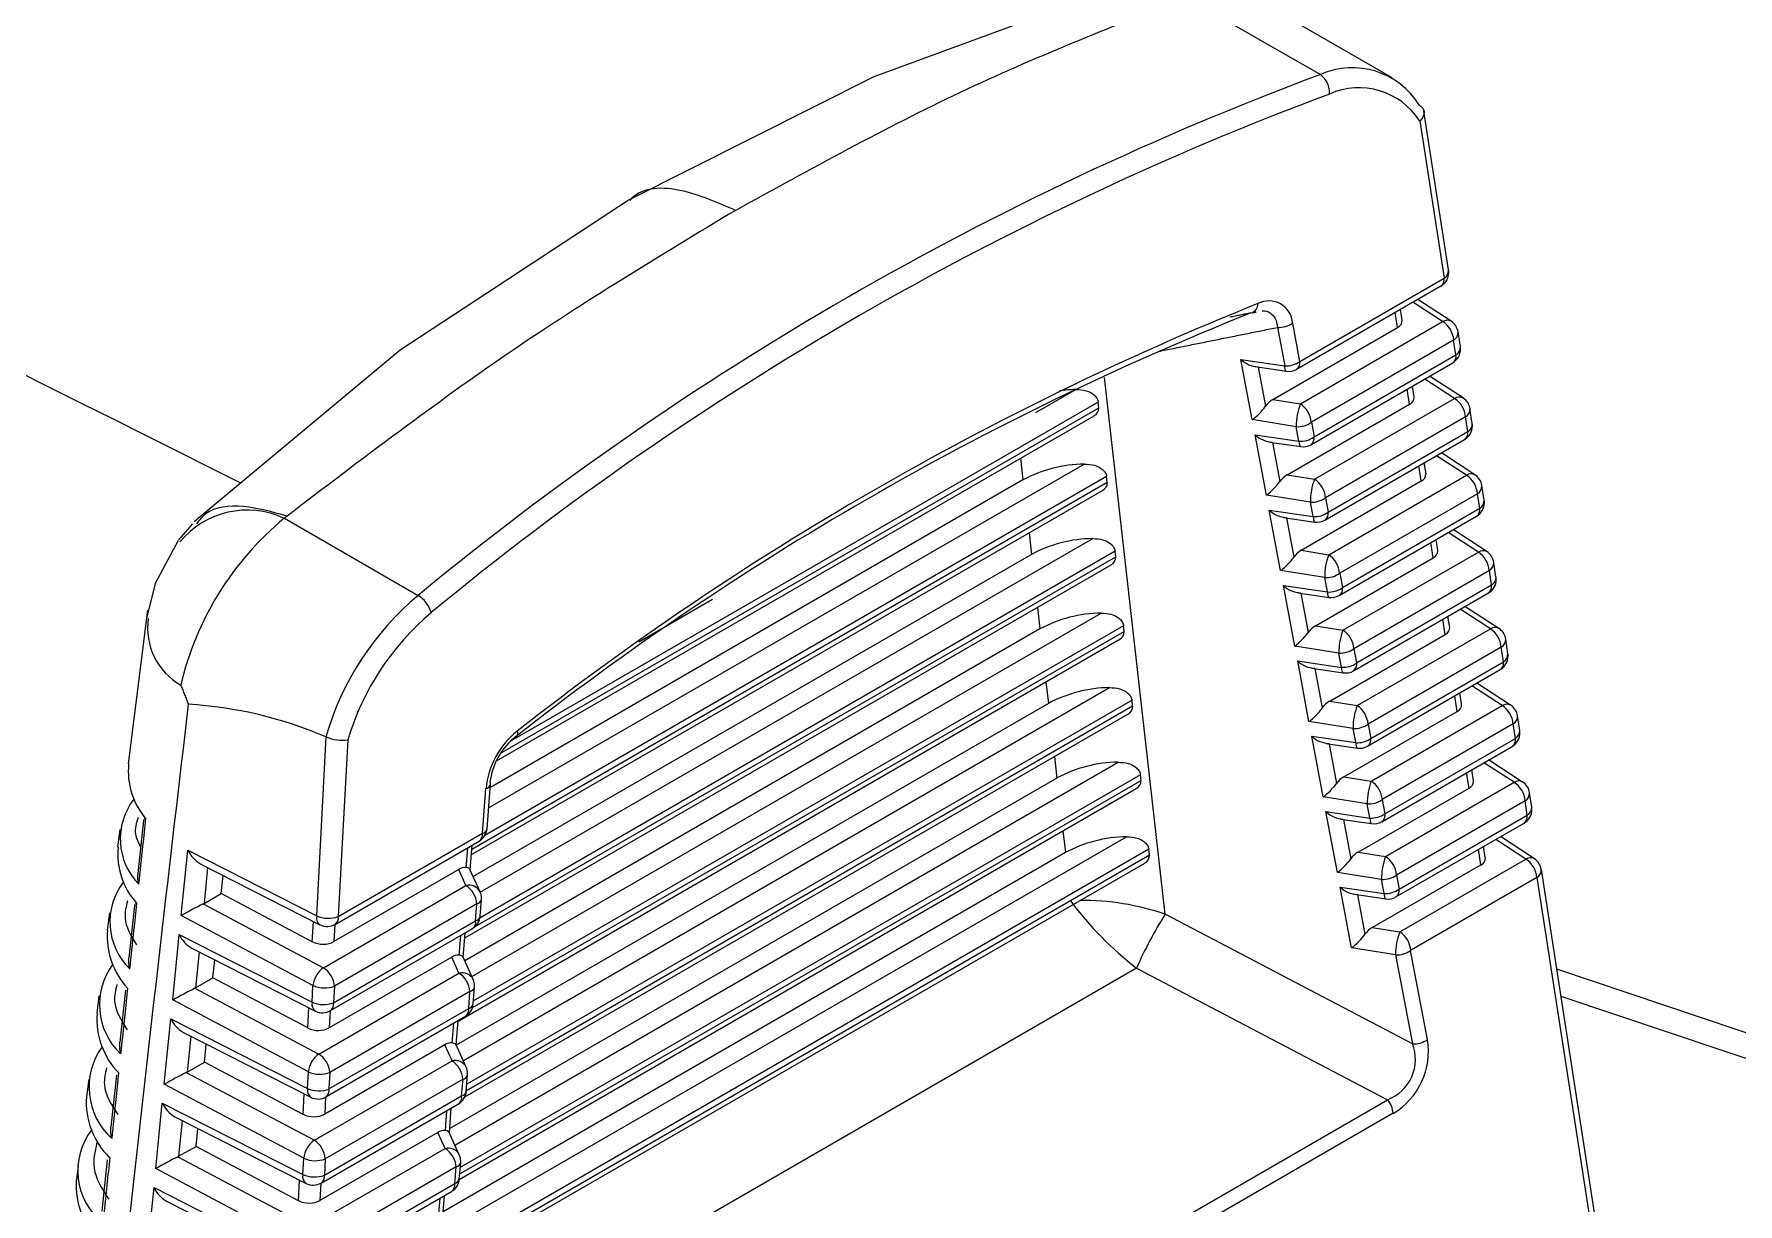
# Model space of a CAD drawing. Extents: x 8 to 113, y 2 to 87.
# Drawn here: x 19.009 to 20.095, y 71.53 to 72.276 of the extents above; entities that cross this region are included whole.
import ezdxf

# ---------------------------------------------------------------- set-up
doc = ezdxf.new("R2010")
doc.units = 0
doc.header["$MEASUREMENT"] = 0
doc.layers.add('OBJECT', color=7, linetype='CONTINUOUS')

msp = doc.modelspace()

# ---------------------------------------------------------------- linework, layer by layer
at = {"layer": 'OBJECT', "linetype": 'Continuous', "lineweight": 15}
for p, q in [((19.7435, 72.2996), (19.8288, 72.2504)), ((19.8746, 72.2484), (19.7879, 72.2984)), ((19.9104, 72.1258), (19.8948, 72.227)), ((19.8921, 72.2208), (19.9076, 72.1206)), ((19.8136, 72.0625), (19.9056, 72.1156)), ((19.8157, 72.0675), (19.9076, 72.1206)), ((19.9067, 72.0929), (19.8877, 72.1053)), ((19.9121, 72.0931), (19.8908, 72.107)), ((19.7854, 72.0985), (19.7879, 72.0993)), ((19.816, 72.0405), (19.9067, 72.0929)), ((19.878, 72.0892), (19.8765, 72.0988)), ((19.8809, 72.0938), (19.8798, 72.1007)), ((19.7985, 72.0433), (19.878, 72.0892)), ((19.8015, 72.0892), (19.8061, 72.0647)), ((19.8157, 72.0675), (19.8111, 72.092)), ((19.918, 72.0769), (19.9166, 72.0863)), ((19.9137, 72.0811), (19.823, 72.0287)), ((19.8247, 72.0194), (19.9152, 72.0717)), ((19.9152, 72.0717), (19.9137, 72.0811)), ((19.7781, 72.0688), (19.8061, 72.0647)), ((19.7853, 72.0304), (19.7781, 72.0688)), ((19.7872, 72.0642), (19.8072, 72.0612)), ((19.7892, 72.0639), (19.7938, 72.039)), ((19.8227, 72.0144), (19.9131, 72.0667)), ((19.6474, 72.0349), (19.6729, 72.0496)), ((19.7299, 71.7151), (19.6911, 72.0573)), ((19.8856, 72.0402), (19.8841, 72.0499)), ((19.8885, 72.0448), (19.8874, 72.0518)), ((19.9143, 72.0439), (19.8953, 72.0563)), ((19.9197, 72.0442), (19.8983, 72.0581)), ((19.6871, 72.0416), (19.313, 71.8256)), ((19.6875, 72.038), (19.6871, 72.0416)), ((19.7985, 72.0433), (19.816, 72.0405)), ((19.8075, 71.9952), (19.8856, 72.0402)), ((19.825, 71.9924), (19.9143, 72.0439)), ((19.3036, 71.8129), (19.6845, 72.0328)), ((19.3066, 71.8181), (19.6875, 72.038)), ((19.8134, 72.0259), (19.7853, 72.0304)), ((19.823, 72.0287), (19.8247, 72.0194)), ((19.9213, 72.0322), (19.832, 71.9806)), ((19.9228, 72.0228), (19.9213, 72.0322)), ((19.9256, 72.0279), (19.9241, 72.0373)), ((19.7871, 72.0208), (19.8151, 72.0167)), ((19.7944, 71.9823), (19.7871, 72.0208)), ((19.8151, 72.0167), (19.8134, 72.0259)), ((19.8317, 71.9664), (19.9207, 72.0178)), ((19.8338, 71.9714), (19.9228, 72.0228)), ((19.6377, 72.0058), (19.6392, 71.992)), ((19.7963, 72.0161), (19.8162, 72.0132)), ((19.7982, 72.0158), (19.8029, 71.9909)), ((19.9219, 71.995), (19.9028, 72.0074)), ((19.9273, 71.9952), (19.9059, 72.0092)), ((19.2986, 71.783), (19.6783, 72.0021)), ((19.8075, 71.9952), (19.825, 71.9924)), ((19.8341, 71.9443), (19.9219, 71.995)), ((19.8931, 71.9913), (19.8916, 72.001)), ((19.8961, 71.9959), (19.895, 72.0029)), ((19.2876, 71.7531), (19.6899, 71.9853)), ((19.2879, 71.7566), (19.6929, 71.9905)), ((19.6925, 71.9941), (19.2962, 71.7653)), ((19.6392, 71.992), (19.2997, 71.796)), ((19.6929, 71.9905), (19.6925, 71.9941)), ((19.8166, 71.9471), (19.8931, 71.9913)), ((19.9332, 71.979), (19.9317, 71.9884)), ((19.8224, 71.9778), (19.7944, 71.9823)), ((19.8242, 71.9686), (19.8224, 71.9778)), ((19.832, 71.9806), (19.8338, 71.9714)), ((19.9289, 71.9832), (19.8411, 71.9325)), ((19.8428, 71.9233), (19.9303, 71.9739)), ((19.9303, 71.9739), (19.9289, 71.9832)), ((19.1098, 71.964), (19.101, 71.9537)), ((19.1684, 71.9675), (19.2536, 71.9183)), ((19.7962, 71.9727), (19.8242, 71.9686)), ((19.8034, 71.9342), (19.7962, 71.9727)), ((19.8053, 71.9681), (19.8252, 71.9651)), ((19.8072, 71.9678), (19.8119, 71.9428)), ((19.8407, 71.9183), (19.9283, 71.9689)), ((19.2933, 71.7292), (19.6837, 71.9546)), ((19.6431, 71.9583), (19.6446, 71.9445)), ((19.9007, 71.9423), (19.8992, 71.9521)), ((19.9036, 71.9469), (19.9025, 71.954)), ((19.9295, 71.946), (19.9103, 71.9585)), ((19.9349, 71.9463), (19.9134, 71.9603)), ((19.6446, 71.9445), (19.2888, 71.7391)), ((19.29, 71.7072), (19.6983, 71.9429)), ((19.6979, 71.9466), (19.2931, 71.7129)), ((19.6983, 71.9429), (19.6979, 71.9466)), ((19.8166, 71.9471), (19.8341, 71.9443)), ((19.8256, 71.899), (19.9007, 71.9423)), ((19.8431, 71.8962), (19.9295, 71.946)), ((19.2834, 71.7), (19.6953, 71.9378)), ((19.8315, 71.9297), (19.8034, 71.9342)), ((19.8332, 71.9206), (19.8315, 71.9297)), ((19.8411, 71.9325), (19.8428, 71.9233)), ((19.9365, 71.9343), (19.8501, 71.8844)), ((19.9379, 71.925), (19.9365, 71.9343)), ((19.9407, 71.9301), (19.9393, 71.9394)), ((19.8052, 71.9247), (19.8332, 71.9206)), ((19.8125, 71.8861), (19.8052, 71.9247)), ((19.8143, 71.92), (19.8343, 71.9171)), ((19.8163, 71.9197), (19.821, 71.8947)), ((19.8498, 71.8703), (19.9359, 71.92)), ((19.8518, 71.8753), (19.9379, 71.925)), ((19.0812, 71.9089), (19.0688, 71.8109)), ((19.3943, 71.8888), (19.4412, 71.9159)), ((19.6484, 71.9108), (19.65, 71.897)), ((19.9371, 71.8971), (19.9179, 71.9096)), ((19.9425, 71.8973), (19.9209, 71.9113)), ((19.65, 71.897), (19.2834, 71.6854)), ((19.2879, 71.6755), (19.689, 71.9071)), ((19.7033, 71.899), (19.2889, 71.6598)), ((19.7037, 71.8954), (19.7033, 71.899)), ((19.8256, 71.899), (19.8431, 71.8962)), ((19.8522, 71.8481), (19.9371, 71.8971)), ((19.9083, 71.8934), (19.9068, 71.9032)), ((19.9112, 71.898), (19.9101, 71.9051)), ((19.2792, 71.647), (19.7006, 71.8903)), ((19.2883, 71.6556), (19.7037, 71.8954)), ((19.8405, 71.8816), (19.8125, 71.8861)), ((19.8347, 71.8509), (19.9083, 71.8934)), ((19.9483, 71.8812), (19.9469, 71.8905)), ((19.8143, 71.8766), (19.8422, 71.8725)), ((19.8215, 71.838), (19.8143, 71.8766)), ((19.8422, 71.8725), (19.8405, 71.8816)), ((19.8501, 71.8844), (19.8518, 71.8753)), ((19.9441, 71.8853), (19.8592, 71.8363)), ((19.8609, 71.8272), (19.9455, 71.8761)), ((19.9455, 71.8761), (19.9441, 71.8853)), ((19.8234, 71.872), (19.8433, 71.869)), ((19.8253, 71.8717), (19.83, 71.8466)), ((19.8588, 71.8222), (19.9434, 71.8711)), ((19.2825, 71.6218), (19.6944, 71.8596)), ((19.6538, 71.8632), (19.6554, 71.8495)), ((19.9159, 71.8444), (19.9144, 71.8543)), ((19.9188, 71.8491), (19.9177, 71.8562)), ((19.9446, 71.8481), (19.9254, 71.8607)), ((19.95, 71.8484), (19.9285, 71.8624)), ((19.6554, 71.8495), (19.278, 71.6316)), ((19.2835, 71.5988), (19.706, 71.8427)), ((19.2844, 71.6027), (19.7091, 71.8479)), ((19.7087, 71.8515), (19.2847, 71.6068)), ((19.7091, 71.8479), (19.7087, 71.8515)), ((19.8347, 71.8509), (19.8522, 71.8481)), ((19.8437, 71.8028), (19.9159, 71.8444)), ((19.8612, 71.8), (19.9446, 71.8481)), ((19.8496, 71.8335), (19.8215, 71.838)), ((19.8513, 71.8245), (19.8496, 71.8335)), ((19.8592, 71.8363), (19.8609, 71.8272)), ((19.9516, 71.8364), (19.8682, 71.7882)), ((19.9531, 71.8272), (19.9516, 71.8364)), ((19.9559, 71.8323), (19.9545, 71.8415)), ((19.189, 71.714), (19.1951, 71.8282)), ((19.2088, 71.8263), (19.2027, 71.7136)), ((19.8233, 71.8286), (19.8513, 71.8245)), ((19.8306, 71.7899), (19.8233, 71.8286)), ((19.8324, 71.8239), (19.8524, 71.821)), ((19.8344, 71.8236), (19.8391, 71.7985)), ((19.8679, 71.7741), (19.951, 71.8221)), ((19.8699, 71.7792), (19.9531, 71.8272)), ((19.2771, 71.568), (19.6998, 71.812)), ((19.6592, 71.8157), (19.6608, 71.8019)), ((19.9522, 71.7992), (19.933, 71.8117)), ((19.9576, 71.7994), (19.936, 71.8135)), ((19.6608, 71.8019), (19.2738, 71.5785)), ((19.2802, 71.5497), (19.7145, 71.8004)), ((19.7141, 71.804), (19.2805, 71.5537)), ((19.7145, 71.8004), (19.7141, 71.804)), ((19.8437, 71.8028), (19.8612, 71.8)), ((19.8703, 71.7519), (19.9522, 71.7992)), ((19.9235, 71.7955), (19.9219, 71.8054)), ((19.9264, 71.8001), (19.9253, 71.8073)), ((19.2799, 71.5461), (19.7114, 71.7952)), ((19.2947, 71.7667), (19.2969, 71.7952)), ((19.2976, 71.7696), (19.2998, 71.7981)), ((19.8586, 71.7854), (19.8306, 71.7899)), ((19.8528, 71.7547), (19.9235, 71.7955)), ((19.9635, 71.7834), (19.962, 71.7926)), ((19.8323, 71.7805), (19.8603, 71.7764)), ((19.8396, 71.7418), (19.8323, 71.7805)), ((19.8603, 71.7764), (19.8586, 71.7854)), ((19.8682, 71.7882), (19.8699, 71.7792)), ((19.9592, 71.7874), (19.8773, 71.7401)), ((19.879, 71.7311), (19.9606, 71.7783)), ((19.9606, 71.7783), (19.9592, 71.7874)), ((19.0635, 71.7691), (19.0621, 71.7579)), ((19.0786, 71.7749), (19.0749, 71.7411)), ((19.2027, 71.7136), (19.2947, 71.7667)), ((19.6646, 71.7682), (19.6662, 71.7544)), ((19.8415, 71.7758), (19.8614, 71.7729)), ((19.8434, 71.7756), (19.8481, 71.7504)), ((19.8769, 71.7261), (19.9586, 71.7732)), ((19.1026, 71.7142), (19.1068, 71.7559)), ((19.1068, 71.7559), (19.189, 71.714)), ((19.2007, 71.7086), (19.2926, 71.7617)), ((19.2717, 71.5143), (19.7052, 71.7645)), ((19.7194, 71.7565), (19.2763, 71.5007)), ((19.2843, 71.7448), (19.2853, 71.7575)), ((19.2868, 71.7434), (19.2881, 71.7591)), ((19.7198, 71.7529), (19.7194, 71.7565)), ((19.931, 71.7465), (19.9295, 71.7565)), ((19.9339, 71.7512), (19.9328, 71.7584)), ((19.9598, 71.7502), (19.9405, 71.7628)), ((19.9652, 71.7505), (19.9436, 71.7646)), ((19.1148, 71.7472), (19.1911, 71.7084)), ((19.1195, 71.7448), (19.1172, 71.722)), ((19.6662, 71.7544), (19.2696, 71.5255)), ((19.2757, 71.4931), (19.7168, 71.7477)), ((19.276, 71.4966), (19.7198, 71.7529)), ((19.8528, 71.7547), (19.8703, 71.7519)), ((19.8618, 71.7066), (19.931, 71.7465)), ((19.8793, 71.7038), (19.9598, 71.7502)), ((19.1282, 71.7283), (19.1294, 71.7398)), ((19.2795, 71.7437), (19.2, 71.6978)), ((19.2841, 71.7334), (19.2795, 71.7437)), ((19.2932, 71.7294), (19.2867, 71.7436)), ((19.8677, 71.7373), (19.8396, 71.7418)), ((19.8694, 71.7283), (19.8677, 71.7373)), ((19.8773, 71.7401), (19.879, 71.7311)), ((19.9668, 71.7385), (19.8863, 71.692)), ((19.9668, 71.7385), (20.0167, 71.4159)), ((20.0196, 71.4211), (19.9696, 71.7436)), ((19.1172, 71.722), (19.1282, 71.7283)), ((19.1862, 71.6976), (19.1282, 71.7283)), ((19.1933, 71.681), (19.2841, 71.7334)), ((19.2932, 71.7138), (19.294, 71.7245)), ((19.8414, 71.7324), (19.8694, 71.7283)), ((19.8487, 71.6937), (19.8414, 71.7324)), ((19.8505, 71.7278), (19.8704, 71.7249)), ((19.8524, 71.7275), (19.8572, 71.7023)), ((19.0569, 71.7161), (19.0554, 71.7049)), ((19.0729, 71.7207), (19.0692, 71.6873)), ((19.1866, 71.6696), (19.1026, 71.7142)), ((19.1167, 71.7217), (19.1933, 71.681)), ((19.2911, 71.7217), (19.2003, 71.6693)), ((19.2903, 71.7109), (19.2911, 71.7217)), ((19.8874, 71.6325), (19.7299, 71.7151)), ((19.0972, 71.6605), (19.1014, 71.7021)), ((19.1014, 71.7021), (19.1861, 71.6591)), ((19.1862, 71.6976), (19.1869, 71.7105)), ((19.1977, 71.6537), (19.2882, 71.7059)), ((19.1998, 71.6587), (19.2903, 71.7109)), ((19.2006, 71.7086), (19.2, 71.6978)), ((19.2798, 71.6889), (19.2808, 71.7016)), ((19.2824, 71.6876), (19.2837, 71.7033)), ((19.8618, 71.7066), (19.8793, 71.7038)), ((19.1094, 71.6935), (19.1882, 71.6534)), ((19.1141, 71.6911), (19.1118, 71.6682)), ((19.8767, 71.6892), (19.8487, 71.6937)), ((19.897, 71.6352), (19.8863, 71.692)), ((19.1228, 71.6746), (19.124, 71.6861)), ((19.2751, 71.6878), (19.197, 71.6427)), ((19.7116, 71.6808), (19.2613, 71.4208)), ((19.2797, 71.6776), (19.2751, 71.6878)), ((19.2888, 71.6736), (19.2823, 71.6878)), ((19.7116, 71.6808), (19.8716, 71.5968)), ((19.8767, 71.6892), (19.8874, 71.6325)), ((20.1708, 71.6157), (19.9795, 71.68)), ((19.1118, 71.6682), (19.1228, 71.6746)), ((19.1833, 71.6426), (19.1228, 71.6746)), ((19.1861, 71.6591), (19.1866, 71.6696)), ((19.1904, 71.626), (19.2797, 71.6776)), ((19.2003, 71.6693), (19.1998, 71.6587)), ((19.0502, 71.663), (19.0489, 71.6518)), ((19.0671, 71.6666), (19.0635, 71.6335)), ((19.1837, 71.6146), (19.0972, 71.6605)), ((19.1113, 71.668), (19.1904, 71.626)), ((19.2867, 71.6658), (19.1974, 71.6142)), ((19.2859, 71.6551), (19.2867, 71.6658)), ((19.2888, 71.6579), (19.2896, 71.6687)), ((20.1964, 71.5909), (19.9822, 71.6626)), ((19.0918, 71.6067), (19.096, 71.6484)), ((19.096, 71.6484), (19.1831, 71.6041)), ((19.1833, 71.6426), (19.184, 71.6555)), ((19.1948, 71.5987), (19.2838, 71.6501)), ((19.1968, 71.6037), (19.2859, 71.6551)), ((19.1976, 71.6536), (19.197, 71.6427)), ((19.278, 71.6317), (19.2792, 71.6474)), ((19.104, 71.6397), (19.1852, 71.5984)), ((19.1087, 71.6374), (19.1064, 71.6145)), ((19.2754, 71.6331), (19.2764, 71.6458)), ((19.1175, 71.6209), (19.1186, 71.6323)), ((19.2707, 71.6319), (19.1941, 71.5877)), ((19.2753, 71.6217), (19.2707, 71.6319)), ((19.2843, 71.6177), (19.2779, 71.6319)), ((19.1064, 71.6145), (19.1175, 71.6209)), ((19.1804, 71.5875), (19.1175, 71.6209)), ((19.1831, 71.6041), (19.1837, 71.6146)), ((19.1875, 71.571), (19.2753, 71.6217)), ((19.0437, 71.6099), (19.0423, 71.5987)), ((19.0613, 71.6126), (19.0577, 71.5796)), ((19.1808, 71.5596), (19.0918, 71.6067)), ((19.1059, 71.6142), (19.1875, 71.571)), ((19.2823, 71.6099), (19.1945, 71.5592)), ((19.1974, 71.6142), (19.1968, 71.6037)), ((19.2814, 71.5993), (19.2823, 71.6099)), ((19.2843, 71.6021), (19.2852, 71.6128)), ((19.0865, 71.553), (19.0906, 71.5947)), ((19.0906, 71.5947), (19.1802, 71.5491)), ((19.1804, 71.5875), (19.1811, 71.6006)), ((19.1918, 71.5437), (19.2794, 71.5943)), ((19.1939, 71.5487), (19.2814, 71.5993)), ((19.1947, 71.5986), (19.1941, 71.5877)), ((19.2763, 71.2532), (19.8716, 71.5968)), ((19.0986, 71.586), (19.1823, 71.5435)), ((19.1033, 71.5836), (19.101, 71.5608)), ((19.271, 71.5772), (19.272, 71.59)), ((19.2736, 71.5758), (19.2748, 71.5916)), ((19.8752, 71.5882), (19.2798, 71.2445)), ((19.1121, 71.5671), (19.1132, 71.5786)), ((19.2663, 71.576), (19.1911, 71.5327)), ((19.2709, 71.5658), (19.2663, 71.576)), ((19.2799, 71.5618), (19.2735, 71.576)), ((19.1005, 71.5605), (19.1845, 71.516)), ((19.101, 71.5608), (19.1121, 71.5671)), ((19.1774, 71.5325), (19.1121, 71.5671)), ((19.1845, 71.516), (19.2709, 71.5658)), ((19.0369, 71.5547), (19.0358, 71.5457)), ((19.0555, 71.5585), (19.052, 71.5258)), ((19.1778, 71.5046), (19.0865, 71.553)), ((19.1802, 71.5491), (19.1808, 71.5596)), ((19.2779, 71.554), (19.1915, 71.5042)), ((19.1945, 71.5592), (19.1939, 71.5487)), ((19.277, 71.5434), (19.2779, 71.554)), ((19.2799, 71.5463), (19.2808, 71.5569)), ((19.0811, 71.4993), (19.0853, 71.5409)), ((19.0853, 71.5409), (19.1772, 71.4941)), ((19.1774, 71.5325), (19.1781, 71.5456)), ((19.1909, 71.4938), (19.277, 71.5434)), ((19.1917, 71.5436), (19.1911, 71.5327)), ((19.0933, 71.5323), (19.1794, 71.4885)), ((19.1889, 71.4887), (19.275, 71.5384)), ((19.2666, 71.5213), (19.2676, 71.5342)), ((19.2692, 71.52), (19.2704, 71.5358))]:
    msp.add_line(p, q, dxfattribs=at)
at = {"layer": 'OBJECT', "linetype": 'Continuous', "lineweight": 15, "flags": 128}
for points in [[(19.7052, 72.3082), (19.5442, 72.249), (19.3882, 72.1705)], [(19.3882, 72.1705), (19.2423, 72.0747), (19.111, 71.9652)], [(19.8072, 72.0612), (19.8069, 72.0613), (19.8066, 72.0617), (19.8064, 72.0625), (19.8062, 72.0635), (19.8061, 72.0647)], [(19.8151, 72.0167), (19.8152, 72.0154), (19.8154, 72.0144), (19.8157, 72.0137), (19.816, 72.0133), (19.8162, 72.0132)], [(19.8242, 71.9686), (19.8243, 71.9674), (19.8244, 71.9663), (19.8247, 71.9656), (19.825, 71.9652), (19.8252, 71.9651)], [(19.1008, 71.9534), (19.086, 71.926), (19.0805, 71.9037)], [(19.8332, 71.9206), (19.8333, 71.9193), (19.8335, 71.9183), (19.8337, 71.9176), (19.8341, 71.9172), (19.8343, 71.9171)], [(19.8422, 71.8725), (19.8423, 71.8712), (19.8425, 71.8702), (19.8428, 71.8695), (19.8431, 71.8691), (19.8433, 71.869)], [(19.3168, 71.8318), (19.317, 71.8308), (19.317, 71.8299), (19.3168, 71.829), (19.3166, 71.8283), (19.3162, 71.8278), (19.3156, 71.8274), (19.315, 71.8271), (19.3143, 71.827)], [(19.8513, 71.8245), (19.8514, 71.8232), (19.8516, 71.8222), (19.8518, 71.8215), (19.8522, 71.8211), (19.8524, 71.821)], [(19.8603, 71.7764), (19.8604, 71.7751), (19.8606, 71.7741), (19.8609, 71.7734), (19.8612, 71.773), (19.8614, 71.7729)], [(19.8694, 71.7283), (19.8695, 71.7271), (19.8696, 71.7261), (19.8699, 71.7254), (19.8702, 71.7249), (19.8704, 71.7249)]]:
    msp.add_lwpolyline(points, dxfattribs=at)
at = {"layer": 'OBJECT', "linetype": 'Continuous', "lineweight": 15}
for centre, radius, start, end in [((4.3487, 42.6713), 32.8386, 63.22805, 68.29786), ((20.5317, 70.3686), 2.0088, 110.4825, 129.5121), ((19.8492, 72.2046), 0.0501, 31.4058, 114.0947), ((19.8211, 72.2392), 0.0135, 354.4363, 55.5189), ((20.5341, 70.3649), 1.9994, 110.4804, 129.5142), ((19.8534, 72.1962), 0.0458, 32.4706, 114.3357), ((19.9049, 72.1254), 0.00554, 299.2467, 3.571), ((19.9006, 72.1242), 0.01, 0, 8.8019), ((19.9006, 72.1242), 0.01, 299.9973, 0), ((19.9025, 72.1197), 0.00517, 305.9995, 9.3033), ((20.5117, 70.3072), 1.9371, 111.9078, 128.0868), ((19.7832, 72.1041), 0.0058, 282.9064, 2.8175), ((19.7959, 72.0909), 0.0152, 4.2665, 117.2692), ((20.4892, 70.3347), 1.8993, 111.7801, 128.2145), ((19.8761, 72.0936), 0.00481, 293.2876, 2.5033), ((19.9097, 72.0884), 0.00535, 62.3837, 122.9562), ((19.8983, 72.0799), 0.0155, 4.5067, 56.9499), ((19.9067, 72.0847), 0.01, 8.8019, 56.9399), ((19.8024, 72.1041), 0.0149, 266.4451, 305.6867), ((19.9109, 72.086), 0.00568, 300.1444, 2.6733), ((19.9081, 72.0753), 0.01, 299.9973, 0), ((19.9101, 72.0708), 0.00517, 305.9995, 9.3033), ((19.9123, 72.0766), 0.00568, 300.1444, 2.6733), ((19.9081, 72.0753), 0.01, 0, 8.8019), ((19.7897, 72.0807), 0.0166, 225.7664, 268.0295), ((19.807, 72.0796), 0.0149, 266.4451, 305.6867), ((19.8086, 72.0711), 0.01, 261.6488, 299.9973), ((19.8106, 72.0667), 0.00517, 305.9995, 9.3033), ((19.7596, 72.0643), 0.0426, 307.1975, 323.5383), ((19.8064, 72.03), 0.0155, 120.9158, 144.3754), ((19.8528, 72.0264), 0.0394, 159.0403, 180.6521), ((19.8075, 72.0275), 0.0155, 4.5067, 56.9499), ((19.8837, 72.0446), 0.00481, 293.2876, 2.5033), ((19.9172, 72.0394), 0.00535, 62.3837, 122.9562), ((19.9059, 72.0309), 0.0155, 4.5067, 56.9499), ((19.9143, 72.0358), 0.01, 8.8019, 56.9399), ((19.6823, 72.0376), 0.00523, 294.2065, 4.0165), ((19.8143, 72.0408), 0.0149, 266.4451, 305.6867), ((19.9185, 72.0371), 0.00568, 300.1444, 2.6733), ((19.9199, 72.0277), 0.00568, 300.1444, 2.6733), ((19.9157, 72.0264), 0.01, 0, 8.8019), ((19.7987, 72.0327), 0.0166, 225.7664, 268.0295), ((19.816, 72.0315), 0.0149, 266.4451, 305.6867), ((19.8198, 72.0185), 0.00502, 304.9411, 10.3617), ((19.9157, 72.0264), 0.01, 299.9973, 0), ((19.9177, 72.0219), 0.00517, 305.9995, 9.3033), ((19.8177, 72.0231), 0.01, 261.6488, 299.9973), ((19.6794, 71.9172), 0.0849, 90.781, 118.2484), ((19.8155, 71.9819), 0.0155, 120.9158, 144.3754), ((19.8912, 71.9957), 0.00481, 293.2876, 2.5033), ((19.9248, 71.9905), 0.00535, 62.3837, 122.9562), ((19.9134, 71.982), 0.0155, 4.5067, 56.9499), ((19.9218, 71.9869), 0.01, 8.8019, 56.9399), ((19.6877, 71.9901), 0.00523, 294.2065, 4.0165), ((19.7686, 72.0162), 0.0426, 307.1975, 323.5383), ((19.8618, 71.9783), 0.0394, 159.0403, 180.6521), ((19.8166, 71.9794), 0.0155, 4.5067, 56.9499), ((19.926, 71.9881), 0.00568, 300.1444, 2.6733), ((19.8233, 71.9927), 0.0149, 266.4451, 305.6867), ((19.9233, 71.9775), 0.01, 299.9973, 0), ((19.9252, 71.973), 0.00517, 305.9995, 9.3033), ((19.9275, 71.9788), 0.00568, 300.1444, 2.6733), ((19.9233, 71.9775), 0.01, 0, 8.8019), ((19.1447, 71.9168), 0.0559, 65.0337, 140.3281), ((19.2927, 71.8168), 0.1954, 129.5221, 166.8934), ((19.8078, 71.9846), 0.0166, 225.7664, 268.0295), ((19.8251, 71.9835), 0.0149, 266.4451, 305.6867), ((19.8267, 71.975), 0.01, 261.6488, 299.9973), ((19.8288, 71.9705), 0.00502, 304.9411, 10.3617), ((19.6848, 71.8697), 0.0849, 90.781, 118.2484), ((19.6931, 71.9426), 0.00523, 294.2065, 4.0165), ((19.7777, 71.9681), 0.0426, 307.1975, 323.5383), ((19.8245, 71.9338), 0.0155, 120.9158, 144.3754), ((19.8709, 71.9302), 0.0394, 159.0403, 180.6521), ((19.8256, 71.9313), 0.0155, 4.5067, 56.9499), ((19.8988, 71.9467), 0.00481, 293.2876, 2.5033), ((19.9324, 71.9415), 0.00535, 62.3837, 122.9562), ((19.921, 71.933), 0.0155, 4.5067, 56.9499), ((19.9294, 71.9379), 0.01, 8.8019, 56.9399), ((19.8324, 71.9446), 0.0149, 266.4451, 305.6867), ((19.9336, 71.9392), 0.00568, 300.1444, 2.6733), ((19.9351, 71.9299), 0.00568, 300.1444, 2.6733), ((19.9309, 71.9286), 0.01, 0, 8.8019), ((19.8168, 71.9366), 0.0166, 225.7664, 268.0295), ((19.8341, 71.9354), 0.0149, 266.4451, 305.6867), ((19.8379, 71.9224), 0.00502, 304.9411, 10.3617), ((19.9309, 71.9286), 0.01, 299.9973, 0), ((19.9328, 71.9241), 0.00517, 305.9995, 9.3033), ((19.3725, 71.7766), 0.185, 129.9872, 163.7759), ((19.244, 71.9024), 0.0186, 15.6265, 59.0145), ((19.8357, 71.927), 0.01, 261.6488, 299.9973), ((19.1229, 71.8975), 0.0417, 171.661, 240.5345), ((19.3714, 71.7776), 0.1697, 130.1419, 163.3378), ((19.6902, 71.8222), 0.0849, 90.781, 118.2484), ((19.8336, 71.8857), 0.0155, 120.9158, 144.3754), ((19.9064, 71.8978), 0.00481, 293.2876, 2.5033), ((19.94, 71.8926), 0.00535, 62.3837, 122.9562), ((19.9286, 71.8841), 0.0155, 4.5067, 56.9499), ((19.937, 71.889), 0.01, 8.8019, 56.9399), ((19.6985, 71.8951), 0.00523, 294.2065, 4.0165), ((19.7867, 71.92), 0.0426, 307.1975, 323.5383), ((19.8799, 71.8821), 0.0394, 159.0403, 180.6521), ((19.8347, 71.8832), 0.0155, 4.5067, 56.9499), ((19.9412, 71.8902), 0.00568, 300.1444, 2.6733), ((19.8258, 71.8885), 0.0166, 225.7664, 268.0295), ((19.8414, 71.8965), 0.0149, 266.4451, 305.6867), ((19.8432, 71.8874), 0.0149, 266.4451, 305.6867), ((19.8469, 71.8744), 0.00502, 304.9411, 10.3617), ((19.9384, 71.8797), 0.01, 299.9973, 0), ((19.9404, 71.8752), 0.00517, 305.9995, 9.3033), ((19.9426, 71.881), 0.00568, 300.1444, 2.6733), ((19.9384, 71.8797), 0.01, 0, 8.8019), ((19.8448, 71.8789), 0.01, 261.6488, 299.9973), ((19.6956, 71.7747), 0.0849, 90.781, 118.2484), ((68.6939, 65.9933), 49.9313, 173.26517, 173.96804), ((19.0914, 71.5859), 0.2635, 66.8899, 86.582), ((19.7039, 71.8475), 0.00523, 294.2065, 4.0165), ((19.7958, 71.8719), 0.0426, 307.1975, 323.5383), ((19.8426, 71.8376), 0.0155, 120.9158, 144.3754), ((19.889, 71.834), 0.0394, 159.0403, 180.6521), ((19.8437, 71.8351), 0.0155, 4.5067, 56.9499), ((19.914, 71.8488), 0.00481, 293.2876, 2.5033), ((19.9475, 71.8436), 0.00535, 62.3837, 122.9562), ((19.9362, 71.8351), 0.0155, 4.5067, 56.9499), ((19.9446, 71.84), 0.01, 8.8019, 56.9399), ((19.3494, 71.7904), 0.0527, 128.1651, 174.7567), ((19.8505, 71.8484), 0.0149, 266.4451, 305.6867), ((19.9488, 71.8413), 0.00568, 300.1444, 2.6733), ((19.9502, 71.8321), 0.00568, 300.1444, 2.6733), ((19.946, 71.8308), 0.01, 0, 8.8019), ((19.2049, 71.8487), 0.0227, 244.5086, 279.7111), ((19.3426, 71.794), 0.0435, 130.6898, 172.796), ((19.8349, 71.8405), 0.0166, 225.7664, 268.0295), ((19.8522, 71.8393), 0.0149, 266.4451, 305.6867), ((19.8538, 71.8309), 0.01, 261.6488, 299.9973), ((19.8559, 71.8263), 0.00502, 304.9411, 10.3617), ((19.946, 71.8308), 0.01, 299.9973, 0), ((19.948, 71.8263), 0.00517, 305.9995, 9.3033), ((19.1151, 71.8062), 0.0462, 174.1657, 220.4454), ((19.701, 71.7272), 0.0849, 90.781, 118.2484), ((19.2975, 71.7982), 0.00233, 356.2825, 32.3144), ((19.7092, 71.8), 0.00523, 294.2065, 4.0165), ((19.8517, 71.7895), 0.0155, 120.9158, 144.3754), ((19.898, 71.7859), 0.0394, 159.0403, 180.6521), ((19.8528, 71.787), 0.0155, 4.5067, 56.9499), ((19.9216, 71.7999), 0.00481, 293.2876, 2.5033), ((19.9551, 71.7947), 0.00535, 62.3837, 122.9562), ((19.9438, 71.7862), 0.0155, 4.5067, 56.9499), ((19.9522, 71.7911), 0.01, 8.8019, 56.9399), ((19.1052, 71.7631), 0.0414, 142.4051, 224.2002), ((19.296, 71.799), 0.00391, 283.0546, 345.9538), ((19.8048, 71.8238), 0.0426, 307.1975, 323.5383), ((19.9564, 71.7923), 0.00568, 300.1444, 2.6733), ((19.8439, 71.7924), 0.0166, 225.7664, 268.0295), ((19.8595, 71.8003), 0.0149, 266.4451, 305.6867), ((19.8612, 71.7913), 0.0149, 266.4451, 305.6867), ((19.865, 71.7783), 0.00502, 304.9411, 10.3617), ((19.9536, 71.7819), 0.01, 299.9973, 0), ((19.9555, 71.7774), 0.00517, 305.9995, 9.3033), ((19.9578, 71.7832), 0.00568, 300.1444, 2.6733), ((19.9536, 71.7819), 0.01, 0, 8.8019), ((19.0815, 71.7732), 0.00336, 118.2944, 149.9833), ((19.2876, 71.7704), 0.01, 299.9973, 355.4803), ((19.2897, 71.7658), 0.00502, 304.9411, 10.3617), ((19.2938, 71.7705), 0.00391, 283.0546, 345.9538), ((19.8629, 71.7828), 0.01, 261.6488, 299.9973), ((19.1093, 71.7535), 0.0471, 174.6683, 221.7949), ((19.125, 71.7647), 0.0202, 205.8258, 239.7682), ((19.7063, 71.6796), 0.0849, 90.781, 118.2484), ((19.2835, 71.7374), 0.00743, 84.4297, 122.9432), ((19.7146, 71.7525), 0.00523, 294.2065, 4.0165), ((19.8139, 71.7757), 0.0426, 307.1975, 323.5383), ((19.8607, 71.7414), 0.0155, 120.9158, 144.3754), ((19.9071, 71.7378), 0.0394, 159.0403, 180.6521), ((19.8618, 71.7389), 0.0155, 4.5067, 56.9499), ((19.9291, 71.7509), 0.00481, 293.2876, 2.5033), ((19.9627, 71.7458), 0.00535, 62.3837, 122.9562), ((19.9513, 71.7373), 0.0155, 4.5067, 56.9499), ((19.9597, 71.7421), 0.01, 8.8019, 56.9399), ((19.0994, 71.7103), 0.0422, 143.1272, 225.4455), ((19.0933, 71.739), 0.0185, 173.5721, 194.9501), ((19.8686, 71.7522), 0.0149, 266.4451, 305.6867), ((19.9639, 71.7434), 0.00568, 300.1444, 2.6733), ((19.286, 71.7254), 0.00822, 29.0488, 103.1301), ((19.2757, 71.7204), 0.0155, 4.5067, 56.9499), ((19.2902, 71.7255), 0.00391, 283.0546, 345.9538), ((19.2841, 71.7253), 0.01, 0, 24.3071), ((19.2841, 71.7253), 0.01, 355.4803, 0), ((19.8461, 71.855), 0.2201, 216.7037, 232.3361), ((19.6767, 71.5575), 0.1664, 71.3576, 90.4257), ((19.853, 71.7443), 0.0166, 225.7664, 268.0295), ((19.8703, 71.7432), 0.0149, 266.4451, 305.6867), ((19.8719, 71.7348), 0.01, 261.6488, 299.9973), ((19.874, 71.7302), 0.00502, 304.9411, 10.3617), ((19.0757, 71.719), 0.00343, 117.262, 150.4196), ((19.2883, 71.3831), 0.3796, 116.8763, 119.2806), ((19.1122, 71.7306), 0.00998, 296.6019, 299.9689), ((19.1941, 71.7127), 0.00527, 165.5739, 235.3054), ((19.1963, 71.731), 0.0185, 246.6285, 290.195), ((19.1978, 71.7127), 0.00502, 304.9411, 10.3617), ((19.2832, 71.7146), 0.01, 299.9973, 355.4803), ((19.2894, 71.7147), 0.00391, 283.0546, 345.9538), ((19.9473, 71.5776), 0.2573, 147.6905, 156.3546), ((19.1035, 71.7008), 0.048, 175.1606, 223.0939), ((19.1196, 71.7109), 0.0202, 205.8258, 239.7682), ((19.1957, 71.7173), 0.01, 243.0373, 299.9973), ((19.2852, 71.7101), 0.00517, 305.9995, 9.3033), ((19.8229, 71.7276), 0.0426, 307.1975, 323.5383), ((19.8697, 71.6933), 0.0155, 120.9158, 144.3754), ((19.9161, 71.6897), 0.0394, 159.0403, 180.6521), ((19.8709, 71.6908), 0.0155, 4.5067, 56.9499), ((19.193, 71.7113), 0.0153, 243.9905, 297.3365), ((19.8776, 71.7041), 0.0149, 266.4451, 305.6867), ((19.0937, 71.6575), 0.0432, 143.6701, 226.5855), ((19.0876, 71.6852), 0.0186, 173.3593, 195.6813), ((19.203, 71.6677), 0.0165, 125.8544, 173.2355), ((19.1849, 71.668), 0.0155, 4.5067, 56.9499), ((19.2791, 71.6816), 0.00743, 84.4297, 122.9432), ((19.194, 71.6866), 0.0185, 246.6285, 290.195), ((19.2816, 71.6696), 0.00822, 29.0488, 103.1301), ((19.2712, 71.6646), 0.0155, 4.5067, 56.9499), ((19.2796, 71.6694), 0.01, 0, 24.3071), ((19.2796, 71.6694), 0.01, 355.4803, 0), ((19.2829, 71.3293), 0.3796, 116.8763, 119.2806), ((19.1068, 71.6769), 0.00998, 296.6019, 299.9689), ((19.1914, 71.6578), 0.00546, 166.9448, 233.9344), ((19.1934, 71.676), 0.0185, 246.6285, 290.195), ((19.1948, 71.6578), 0.00502, 304.9411, 10.3617), ((19.2788, 71.6587), 0.01, 299.9973, 355.4803), ((19.285, 71.6589), 0.00391, 283.0546, 345.9538), ((19.2858, 71.6696), 0.00391, 283.0546, 345.9538), ((19.0977, 71.6481), 0.0488, 175.6706, 224.3552), ((19.1142, 71.6572), 0.0202, 205.8258, 239.7682), ((19.1927, 71.6623), 0.01, 243.0373, 299.9973), ((19.2808, 71.6543), 0.00517, 305.9995, 9.3033), ((19.19, 71.6563), 0.0153, 243.9905, 297.3365), ((19.0881, 71.6048), 0.0442, 144.2308, 227.6665), ((19.0816, 71.6313), 0.0184, 173.2478, 196.4306), ((19.2, 71.6127), 0.0165, 125.8544, 173.2355), ((19.1819, 71.613), 0.0155, 4.5067, 56.9499), ((19.2747, 71.6257), 0.00743, 84.4297, 122.9432), ((19.8619, 71.6225), 0.0274, 290.8258, 21.4428), ((19.8515, 71.6277), 0.0461, 300.8355, 9.3813), ((19.8883, 71.6473), 0.0149, 266.4451, 305.6867), ((19.1014, 71.6231), 0.00998, 296.6019, 299.9689), ((19.191, 71.6316), 0.0185, 246.6285, 290.195), ((19.2771, 71.6137), 0.00822, 29.0488, 103.1301), ((19.2668, 71.6087), 0.0155, 4.5067, 56.9499), ((19.2752, 71.6136), 0.01, 0, 24.3071), ((19.2775, 71.2756), 0.3796, 116.8763, 119.2806), ((19.1885, 71.6028), 0.00546, 166.9448, 233.9344), ((19.1905, 71.621), 0.0185, 246.6285, 290.195), ((19.1919, 71.6028), 0.00502, 304.9411, 10.3617), ((19.2814, 71.6137), 0.00391, 283.0546, 345.9538), ((19.2752, 71.6136), 0.01, 355.4803, 0), ((19.0918, 71.5954), 0.0497, 176.1805, 225.5736), ((19.1088, 71.6035), 0.0202, 205.8258, 239.7682), ((19.1898, 71.6073), 0.01, 243.0373, 299.9973), ((19.2744, 71.6029), 0.01, 299.9973, 355.4803), ((19.2763, 71.5984), 0.00517, 305.9995, 9.3033), ((19.2806, 71.6031), 0.00391, 283.0546, 345.9538), ((19.8596, 71.5869), 0.0156, 4.68, 39.5499), ((19.1871, 71.6013), 0.0153, 243.9905, 297.3365), ((19.0797, 71.5516), 0.043, 142.3323, 231.1328), ((19.0757, 71.5775), 0.0182, 173.163, 197.1721), ((19.2703, 71.5698), 0.00743, 84.4297, 122.9432), ((19.2721, 71.2219), 0.3796, 116.8763, 119.2806), ((19.096, 71.5694), 0.00998, 296.6019, 299.9689), ((19.1971, 71.5577), 0.0165, 125.8544, 173.2355), ((19.179, 71.558), 0.0155, 4.5067, 56.9499), ((19.2727, 71.5578), 0.00822, 29.0488, 103.1301), ((19.2624, 71.5528), 0.0155, 4.5067, 56.9499), ((19.2708, 71.5577), 0.01, 0, 24.3071), ((19.1881, 71.5765), 0.0185, 246.6285, 290.195), ((19.277, 71.5579), 0.00391, 283.0546, 345.9538), ((19.2708, 71.5577), 0.01, 355.4803, 0), ((19.0861, 71.5427), 0.0505, 176.6818, 226.748), ((19.1034, 71.5497), 0.0202, 205.8258, 239.7682), ((19.1855, 71.5479), 0.00546, 166.9448, 233.9344), ((19.1875, 71.5661), 0.0185, 246.6285, 290.195), ((19.1868, 71.5524), 0.01, 243.0373, 299.9973), ((19.189, 71.5478), 0.00502, 304.9411, 10.3617), ((19.27, 71.5471), 0.01, 299.9973, 355.4803), ((19.2719, 71.5426), 0.00517, 305.9995, 9.3033), ((19.2761, 71.5473), 0.00391, 283.0546, 345.9538), ((19.1841, 71.5463), 0.0153, 243.9905, 297.3365)]:
    msp.add_arc(centre, radius, start, end, dxfattribs=at)
for centre, major_axis, ratio, start_param, end_param in [((19.6763, 72.0146), (0.0603, -0.0001), 0.581691, 1.628662, 1.801841), ((19.2767, 71.7417), (0.0101, 0.0018), 0.278097, 6.211834, 6.960412), ((19.2722, 71.6858), (0.0101, 0.0018), 0.278097, 6.211834, 6.960412), ((19.2678, 71.6299), (0.0101, 0.0018), 0.278097, 6.211834, 6.960412), ((19.2634, 71.5741), (0.0101, 0.0018), 0.278097, 6.211834, 6.960412)]:
    msp.add_ellipse(centre, major_axis=major_axis, ratio=ratio, start_param=start_param, end_param=end_param, dxfattribs=at)
for points, degree in [([(19.4559, 72.1638), (19.5039, 72.1902), (19.5997, 72.2431), (19.6944, 72.2803), (19.7418, 72.2989)], 3), ([(19.8922, 72.2306), (19.892, 72.2307)], 1), ([(19.4559, 72.1638), (19.408, 72.1349), (19.3121, 72.077), (19.2174, 72.0049), (19.1701, 71.9689)], 3), ([(19.7845, 72.0984), (19.771, 72.0957)], 1), ([(19.7863, 72.0987), (19.7879, 72.099)], 1), ([(19.7256, 72.0739), (19.8015, 72.0892)], 1), ([(19.1701, 71.9689), (19.1684, 71.9675)], 1), ([(19.1024, 71.8611), (19.1072, 71.849)], 1), ([(19.1951, 71.8282), (19.1949, 71.8283)], 1)]:
    msp.add_open_spline(points, degree=degree, dxfattribs=at)
for points, knots in [([(19.8922, 72.2306), (19.8929, 72.2301), (19.8942, 72.2291), (19.895, 72.2268), (19.8947, 72.2244), (19.8936, 72.2224), (19.8926, 72.2212), (19.8922, 72.2208), (19.8921, 72.2208)], [0, 0, 0, 0, 0.219281, 0.438507, 0.659241, 0.882986, 0.98583, 1, 1, 1, 1]), ([(19.4559, 72.1638), (19.4445, 72.1688), (19.4207, 72.1791), (19.3966, 72.1788), (19.389, 72.1705), (19.3886, 72.17)], [0, 0, 0, 0, 0.465406, 0.966483, 1, 1, 1, 1]), ([(19.7916, 72.0997), (19.7917, 72.0997), (19.7937, 72.1001), (19.7969, 72.0986), (19.8005, 72.0952), (19.8011, 72.0913), (19.8015, 72.0892)], [0, 0, 0, 0, 0.018701, 0.338132, 0.658067, 1, 1, 1, 1]), ([(19.6729, 72.0496), (19.6751, 72.0495), (19.6788, 72.0494), (19.6832, 72.0473), (19.6857, 72.0451), (19.6869, 72.0431), (19.6871, 72.042), (19.6871, 72.0416)], [0, 0, 0, 0, 0.345936, 0.577481, 0.767317, 0.928004, 1, 1, 1, 1]), ([(19.6783, 72.0021), (19.6805, 72.002), (19.6842, 72.0018), (19.6885, 71.9998), (19.6911, 71.9976), (19.6923, 71.9956), (19.6925, 71.9944), (19.6925, 71.9941)], [0, 0, 0, 0, 0.345936, 0.577481, 0.767317, 0.928004, 1, 1, 1, 1]), ([(19.1701, 71.9689), (19.1606, 71.9715), (19.1411, 71.977), (19.1205, 71.9742), (19.1142, 71.9664), (19.1123, 71.964)], [0, 0, 0, 0, 0.396583, 0.822208, 1, 1, 1, 1]), ([(19.6837, 71.9546), (19.6859, 71.9545), (19.6895, 71.9543), (19.6939, 71.9523), (19.6965, 71.95), (19.6976, 71.948), (19.6978, 71.9469), (19.6979, 71.9466)], [0, 0, 0, 0, 0.345936, 0.577481, 0.767317, 0.928004, 1, 1, 1, 1]), ([(19.689, 71.9071), (19.6912, 71.907), (19.6949, 71.9068), (19.6993, 71.9048), (19.7019, 71.9025), (19.703, 71.9005), (19.7032, 71.8994), (19.7033, 71.899)], [0, 0, 0, 0, 0.345936, 0.577481, 0.767317, 0.928004, 1, 1, 1, 1]), ([(19.6944, 71.8596), (19.6966, 71.8595), (19.7003, 71.8593), (19.7047, 71.8573), (19.7073, 71.855), (19.7084, 71.853), (19.7086, 71.8519), (19.7087, 71.8515)], [0, 0, 0, 0, 0.345936, 0.577481, 0.767317, 0.928004, 1, 1, 1, 1]), ([(19.6998, 71.812), (19.702, 71.8119), (19.7057, 71.8118), (19.7101, 71.8097), (19.7126, 71.8075), (19.7138, 71.8055), (19.714, 71.8044), (19.7141, 71.804)], [0, 0, 0, 0, 0.345936, 0.577481, 0.767317, 0.928004, 1, 1, 1, 1]), ([(19.0751, 71.7768), (19.074, 71.7733), (19.0721, 71.7669), (19.0753, 71.7607), (19.0767, 71.758)], [0, 0, 0, 0, 0.556328, 1, 1, 1, 1]), ([(19.0799, 71.7762), (19.0793, 71.7704), (19.0778, 71.7564), (19.0763, 71.7425), (19.0754, 71.7342)], [0, 0, 0, 0, 0.412316, 1, 1, 1, 1]), ([(19.7052, 71.7645), (19.7074, 71.7644), (19.7111, 71.7642), (19.7155, 71.7622), (19.718, 71.76), (19.7192, 71.758), (19.7194, 71.7568), (19.7194, 71.7565)], [0, 0, 0, 0, 0.345936, 0.577481, 0.767317, 0.928004, 1, 1, 1, 1]), ([(19.0684, 71.7236), (19.0675, 71.72), (19.0652, 71.7105), (19.0706, 71.7013), (19.0741, 71.6955)], [0, 0, 0, 0, 0.370334, 1, 1, 1, 1]), ([(19.0742, 71.7221), (19.0735, 71.7163), (19.0721, 71.7024), (19.0706, 71.6884), (19.0697, 71.6802)], [0, 0, 0, 0, 0.412356, 1, 1, 1, 1]), ([(19.0617, 71.6704), (19.0608, 71.6668), (19.0585, 71.6569), (19.0644, 71.6475), (19.0682, 71.6414)], [0, 0, 0, 0, 0.359268, 1, 1, 1, 1]), ([(19.0684, 71.668), (19.0678, 71.6623), (19.0664, 71.6483), (19.0649, 71.6343), (19.064, 71.6261)], [0, 0, 0, 0, 0.412394, 1, 1, 1, 1]), ([(19.055, 71.6171), (19.0542, 71.6136), (19.0519, 71.6034), (19.0582, 71.5937), (19.0623, 71.5874)], [0, 0, 0, 0, 0.349112, 1, 1, 1, 1]), ([(19.0627, 71.614), (19.0621, 71.6082), (19.0607, 71.5943), (19.0592, 71.5803), (19.0584, 71.5721)], [0, 0, 0, 0, 0.41243, 1, 1, 1, 1]), ([(19.0493, 71.5707), (19.0478, 71.5648), (19.0445, 71.5521), (19.0522, 71.54), (19.0565, 71.5334)], [0, 0, 0, 0, 0.458201, 1, 1, 1, 1]), ([(19.0571, 71.56), (19.0565, 71.5542), (19.055, 71.5402), (19.0536, 71.5263), (19.0527, 71.5181)], [0, 0, 0, 0, 0.412464, 1, 1, 1, 1])]:
    msp.add_open_spline(points, degree=3, knots=knots, dxfattribs=at)

doc.saveas('drawing.dxf')
